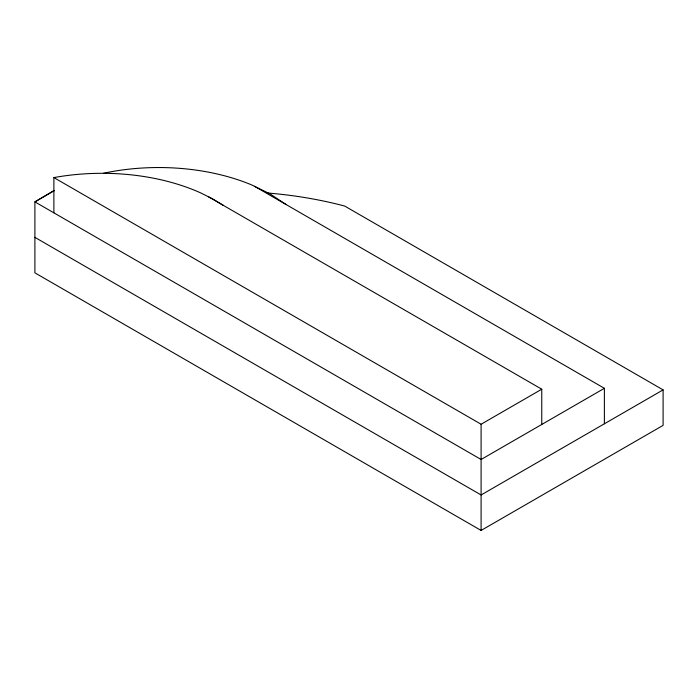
<?xml version="1.0" encoding="UTF-8"?>
<svg xmlns="http://www.w3.org/2000/svg" width="698" height="698" viewBox="0 0 698 698"><rect width="100%" height="100%" fill="white"/><g stroke="black" fill="none" stroke-linecap="round" stroke-linejoin="round"><path stroke-width="1.05" d="M54.13 190.781L34.9 201.879L34.9 272.839L481.096 530.445L663.1 425.37L663.1 389.894L344.699 206.058A276.888 159.859 0 0 0 267.814 193.032M53.886 212.838L53.886 177.589L481.096 424.236L541.761 389.214L541.761 424.463M604.389 423.791L604.389 388.306L481.096 459.493L34.9 201.879L54.121 190.449M663.1 389.894L481.096 494.969L34.9 237.355M254.465 186.279L604.389 388.306M208.536 196.819L541.761 389.214M223.36 205.387L212.654 198.878L200.902 193.006A160.174 92.476 0 0 0 53.886 177.589M285.988 204.479L270.161 193.965L251.76 184.953A158.586 91.56 0 0 0 103.461 173.27M481.096 424.236L481.096 530.445"/></g></svg>
